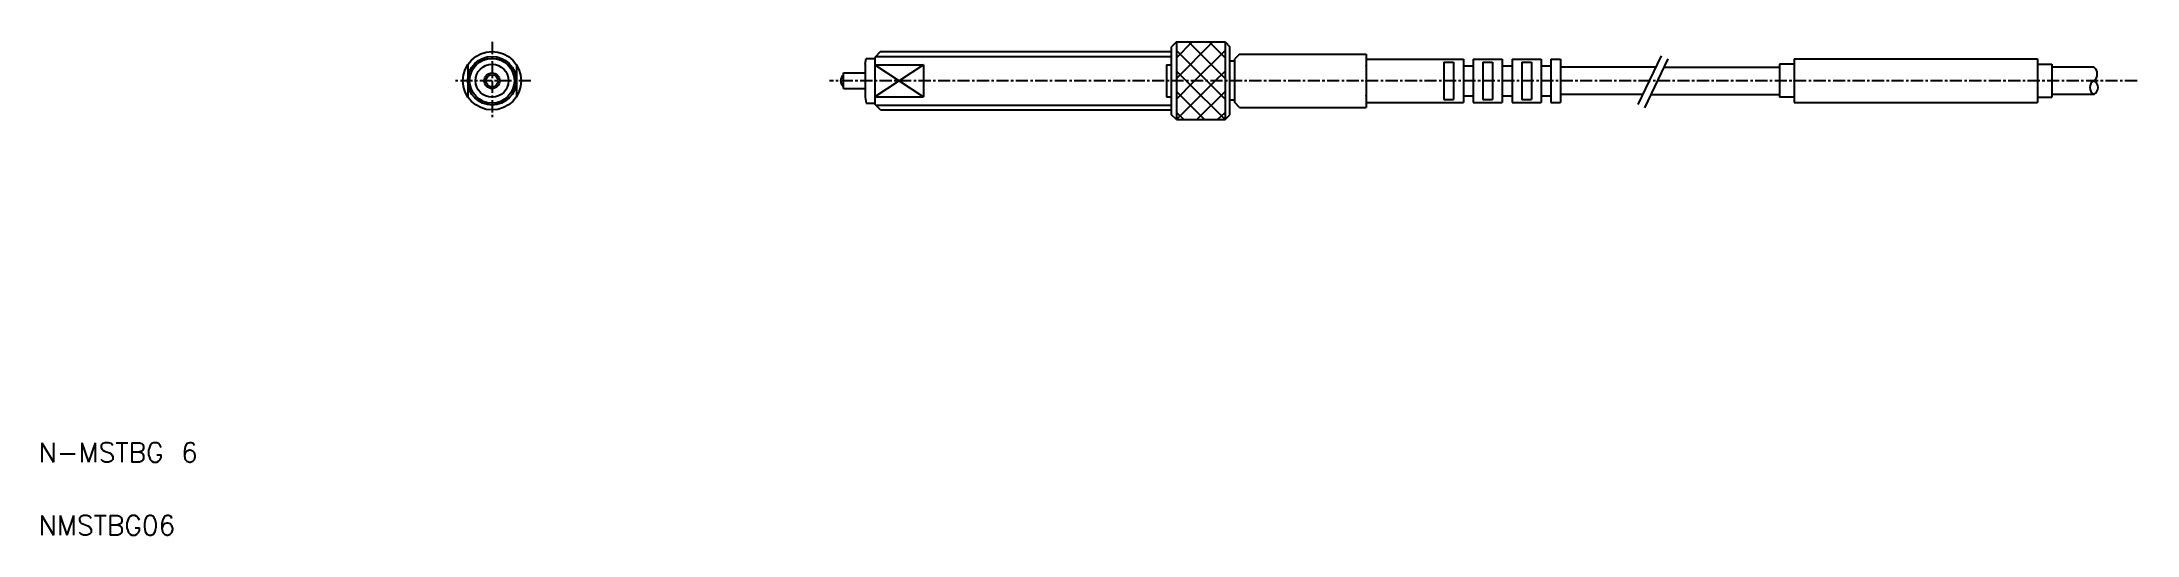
# Model space of a CAD drawing. Extents: x 5 to 221, y 5 to 56.
import ezdxf

# ---------------------------------------------------------------- set-up
doc = ezdxf.new("R2010")
doc.units = 0
doc.linetypes.add('CENTER', pattern=[2, 1.25, -0.25, 0.25, -0.25])
doc.layers.get('0').update_dxf_attribs({"linetype": 'CONTINUOUS'})
doc.layers.add('CENTER', color=1, linetype='CENTER')
doc.styles.get("Standard").update_dxf_attribs({"font": 'txt.shx', "bigfont": 'bigfont.shx'})

msp = doc.modelspace()

# ---------------------------------------------------------------- linework, layer by layer
at = {"color": 7, "linetype": 'CONTINUOUS'}
for p, q in [((89.95, 53.42), (90.06, 54.02)), ((90.06, 54.02), (90.95, 54.02)), ((91.55, 54.72), (90.95, 54.12)), ((90.95, 54.12), (90.95, 49.32)), ((91.55, 54.72), (121.45, 54.72)), ((121.95, 55.72), (121.45, 55.22)), ((121.45, 48.22), (121.45, 55.22)), ((121.95, 55.72), (126.95, 55.72)), ((121.95, 55.72), (121.95, 47.72)), ((126.95, 55.72), (127.45, 55.22)), ((126.95, 55.72), (126.95, 47.72)), ((127.45, 48.22), (127.45, 55.22)), ((128.45, 54.47), (127.95, 53.97)), ((127.95, 49.47), (127.95, 53.97)), ((128.45, 54.47), (141.45, 54.47)), ((141.45, 54.47), (141.45, 48.97)), ((141.45, 53.94), (151.45, 53.94)), ((151.45, 53.94), (151.45, 49.49)), ((152.45, 53.94), (152.45, 49.49)), ((152.45, 53.94), (155.45, 53.94)), ((155.45, 53.94), (155.45, 49.49)), ((156.45, 53.94), (156.45, 49.49)), ((156.45, 53.94), (159.45, 53.94)), ((159.45, 53.94), (159.45, 49.49)), ((160.45, 53.94), (160.45, 49.49)), ((160.45, 53.94), (161.45, 53.94)), ((161.45, 53.94), (161.45, 49.49)), ((185.45, 53.97), (185.45, 49.47)), ((185.45, 53.97), (210.45, 53.97)), ((210.45, 53.97), (210.45, 49.47)), ((49.11, 53.37), (49.11, 50.06)), ((54.11, 53.37), (54.11, 50.06)), ((87.75, 52.52), (89.95, 52.52)), ((87.75, 50.92), (87.75, 52.52)), ((89.95, 53.42), (89.95, 50.02)), ((90.95, 53.37), (95.95, 53.37)), ((95.95, 53.37), (95.95, 50.06)), ((120.95, 53.37), (120.95, 50.06)), ((120.95, 53.37), (121.45, 53.37)), ((127.95, 53.72), (127.45, 53.72)), ((149.45, 53.64), (149.45, 49.79)), ((149.45, 53.64), (150.45, 53.64)), ((150.45, 53.64), (150.45, 49.79)), ((151.45, 53.27), (152.45, 53.27)), ((153.45, 53.64), (153.45, 49.79)), ((153.45, 53.64), (154.45, 53.64)), ((154.45, 53.64), (154.45, 49.79)), ((155.45, 53.27), (156.45, 53.27)), ((157.45, 53.64), (157.45, 49.79)), ((157.45, 53.64), (158.45, 53.64)), ((158.45, 53.64), (158.45, 49.79)), ((159.45, 53.27), (160.45, 53.27)), ((171.22, 53.12), (161.45, 53.12)), ((172.07, 53.12), (183.95, 53.12)), ((183.95, 53.42), (183.95, 50.02)), ((185.45, 53.42), (183.95, 53.42)), ((210.45, 53.42), (211.95, 53.42)), ((211.95, 53.42), (211.95, 50.02)), ((216.26, 53.12), (211.95, 53.12)), ((87.75, 50.92), (89.95, 50.92)), ((89.95, 50.02), (90.06, 49.42)), ((90.95, 50.06), (95.95, 50.06)), ((120.95, 50.06), (121.45, 50.06)), ((127.95, 49.72), (127.45, 49.72)), ((149.45, 49.79), (150.45, 49.79)), ((151.45, 50.17), (152.45, 50.17)), ((153.45, 49.79), (154.45, 49.79)), ((155.45, 50.17), (156.45, 50.17)), ((157.45, 49.79), (158.45, 49.79)), ((159.45, 50.17), (160.45, 50.17)), ((169.88, 50.32), (161.45, 50.32)), ((170.73, 50.32), (183.95, 50.32)), ((185.45, 50.02), (183.95, 50.02)), ((210.45, 50.02), (211.95, 50.02)), ((216.26, 50.32), (211.95, 50.32)), ((90.06, 49.42), (90.95, 49.42)), ((91.55, 48.72), (90.95, 49.32)), ((91.55, 48.72), (121.45, 48.72)), ((121.95, 47.72), (121.45, 48.22)), ((121.95, 47.72), (126.95, 47.72)), ((126.95, 47.72), (127.45, 48.22)), ((128.45, 48.97), (127.95, 49.47)), ((128.45, 48.97), (141.45, 48.97)), ((141.45, 49.49), (151.45, 49.49)), ((152.45, 49.49), (155.45, 49.49)), ((156.45, 49.49), (159.45, 49.49)), ((160.45, 49.49), (161.45, 49.49)), ((185.45, 49.47), (210.45, 49.47))]:
    msp.add_line(p, q, dxfattribs=at)
at = {"color": 3, "linetype": 'CONTINUOUS'}
for p, q in [((91.05, 54.22), (121.45, 54.22)), ((121.95, 51.96), (125.71, 55.72)), ((121.95, 54.08), (123.59, 55.72)), ((121.95, 54.84), (125.07, 51.72)), ((123.19, 55.72), (126.95, 51.96)), ((123.83, 51.72), (126.95, 54.84)), ((125.31, 55.72), (126.95, 54.08)), ((171.79, 54.29), (169.37, 49.27)), ((172.48, 53.96), (170.07, 48.94)), ((95.95, 53.37), (90.95, 50.06)), ((90.95, 53.37), (95.95, 50.06)), ((121.95, 52.72), (122.95, 51.72)), ((121.95, 47.72), (125.95, 51.72)), ((121.95, 49.84), (123.83, 51.72)), ((122.95, 51.72), (126.95, 47.72)), ((125.07, 51.72), (126.95, 49.84)), ((125.95, 51.72), (126.95, 52.72)), ((121.95, 50.6), (124.83, 47.72)), ((124.07, 47.72), (126.95, 50.6)), ((91.05, 49.22), (121.45, 49.22)), ((121.95, 48.47), (122.71, 47.72)), ((126.19, 47.72), (126.95, 48.47))]:
    msp.add_line(p, q, dxfattribs=at)
at = {"color": 7, "linetype": 'CONTINUOUS'}
for radius in [3, 2.3, 1.7, 0.8, 0.624]:
    msp.add_circle((51.61, 51.72), radius, dxfattribs=at)
at = {"color": 3, "linetype": 'CONTINUOUS'}
msp.add_circle((51.61, 51.72), 2.5, dxfattribs=at)
at = {"color": 7, "linetype": 'CONTINUOUS'}
msp.add_arc((88.25, 51.72), 0.8, 128.6822, 231.3178, dxfattribs=at)
at = {"color": 3, "linetype": 'CONTINUOUS'}
for centre, radius, start, end in [((216.63, 51.02), 0.793, 118.0682, 241.9318), ((215.73, 52.42), 0.876, 306.9796, 53.0204), ((215.89, 51.02), 0.793, 298.0682, 61.9318)]:
    msp.add_arc(centre, radius, start, end, dxfattribs=at)
at = {"color": 7, "linetype": 'CONTINUOUS'}
for p in [(87.45, 51.72), (141.45, 53.27), (141.45, 51.72), (185.45, 51.72), (210.45, 51.72), (141.45, 50.17)]:
    msp.add_point(p, dxfattribs=at)
at = {"layer": 'CENTER', "color": 1, "linetype": 'CENTER'}
for p, q in [((51.61, 55.72), (51.61, 47.72)), ((55.61, 51.72), (47.61, 51.72)), ((220.7, 51.72), (86.31, 51.72))]:
    msp.add_line(p, q, dxfattribs=at)

# ---------------------------------------------------------------- texts
at = {"color": 7, "linetype": 'CONTINUOUS'}
for s, p in [('N-MSTBG 6', (5, 12.5)), ('NMSTBG06', (5, 5))]:
    msp.add_text(s, height=2, dxfattribs=at).set_placement(p)

doc.saveas('drawing.dxf')
